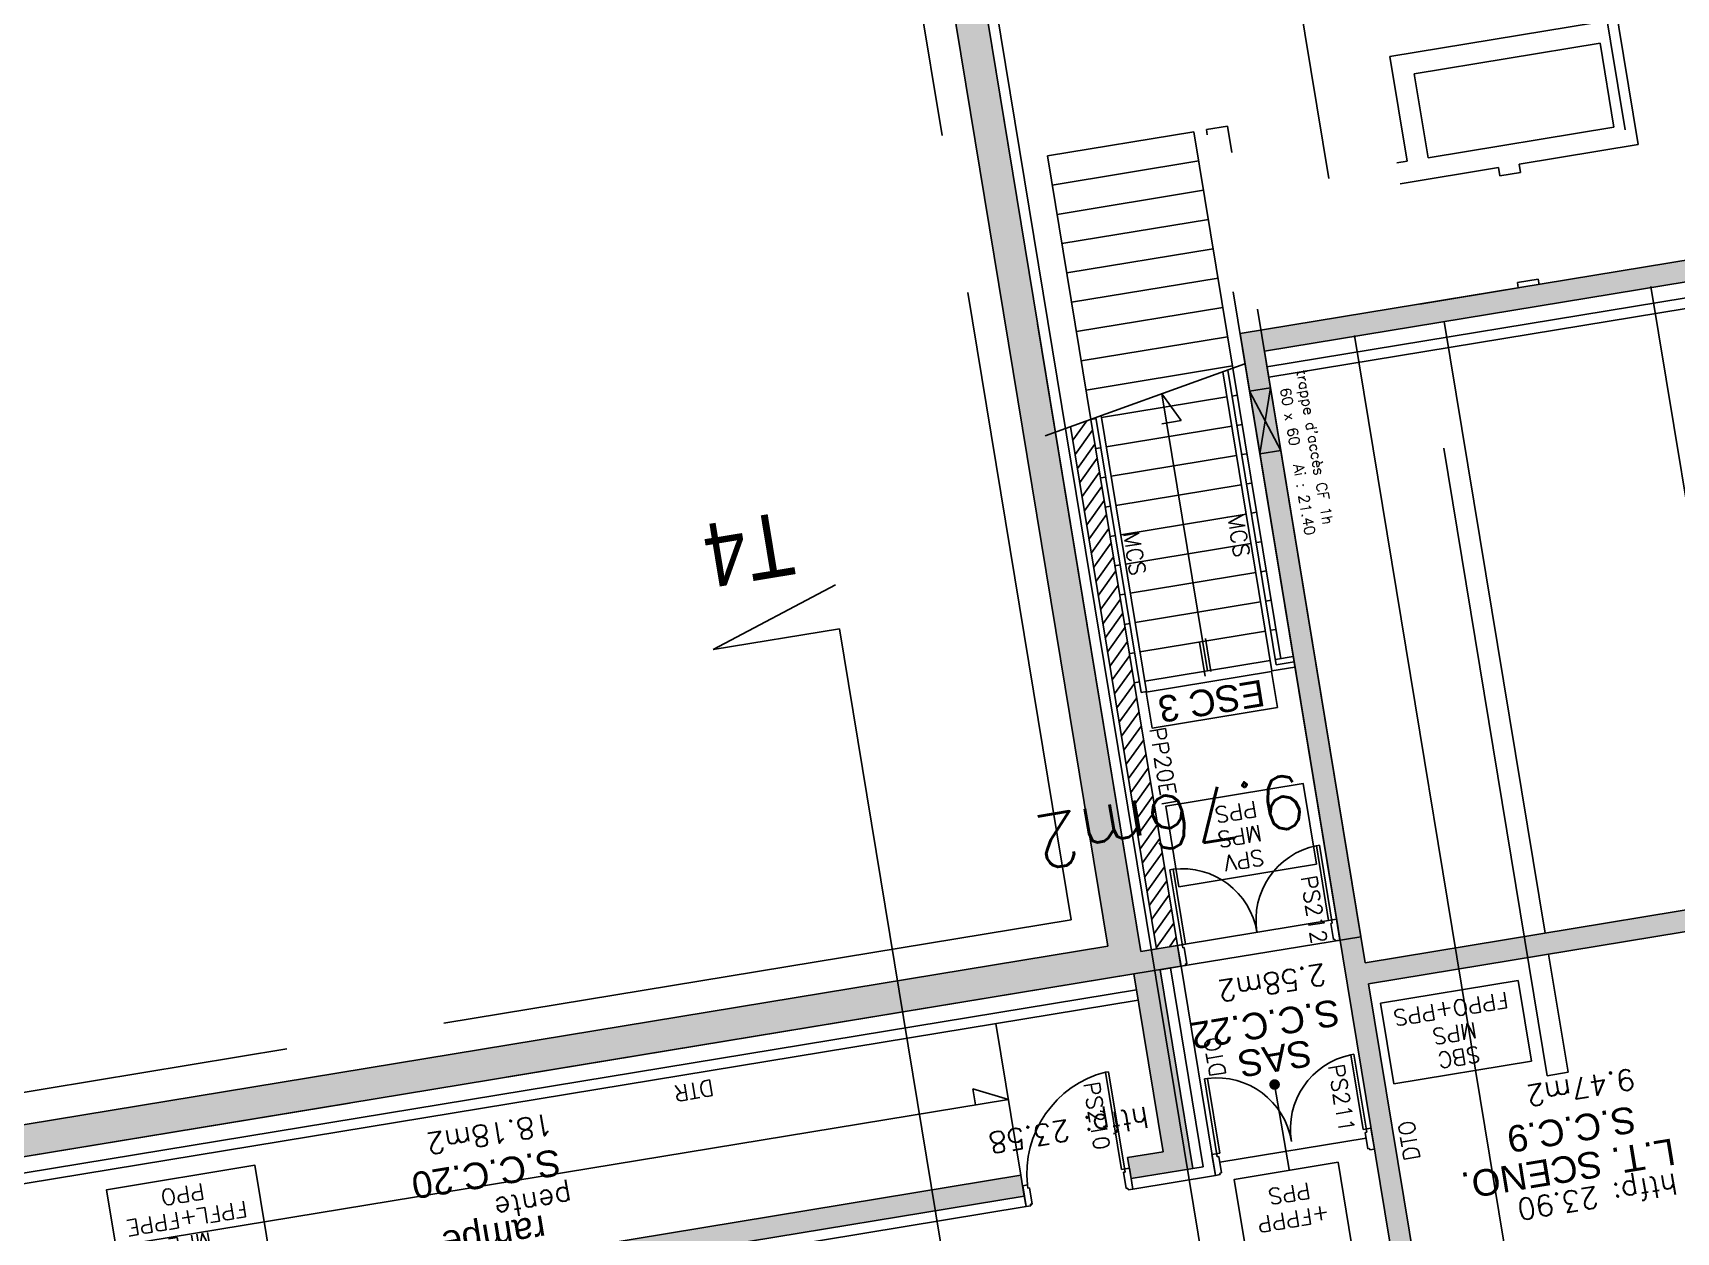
# Model space of a CAD drawing. Header units: millimetres. Extents: x 33242 to 33523, y 51624 to 51793.
# Drawn here: x 33265.4 to 33280.9, y 51660.03 to 51671.34 of the extents above; entities that cross this region are included whole.
import ezdxf
from ezdxf.enums import TextEntityAlignment as Align

# ---------------------------------------------------------------- set-up
doc = ezdxf.new("R2010")
doc.units = ezdxf.units.MM
doc.header["$LTSCALE"] = 0.5
for name, pattern in [('ACAD_ISO02W100', [15, 12, -3]), ('ACAD_ISO04W100', [30, 24, -3, 0, -3]), ('ACAD_ISO08W100', [36, 24, -3, 6, -3])]:
    doc.linetypes.add(name, pattern=pattern)
doc.layers.get('0').update_dxf_attribs({"linetype": 'CONTINUOUS'})
for name, color, linetype in [('00-TRAMES-BAT', 7, 'ACAD_ISO08W100'), ('01-TREMIE-ESCAL-ASC', 4, 'CONTINUOUS'), ('02-MURS-MACONNERIE', 241, 'CONTINUOUS'), ('02-MURS-PORTEUR', 1, 'CONTINUOUS'), ('04-CLOISONS', 2, 'CONTINUOUS'), ('05-MEN-INT', 4, 'CONTINUOUS'), ('05-MEN-INT-NUM', 62, 'CONTINUOUS'), ('10-ANN-HSP', 192, 'CONTINUOUS'), ('10-ANN-NOMPIECE', 3, 'CONTINUOUS'), ('10-ANN-NOMPIECE-CODE', 171, 'CONTINUOUS'), ('10-ANN-REPCOUPE', 1, 'CONTINUOUS'), ('10-ANN-SURF', 62, 'CONTINUOUS'), ('10-ANN-TEXTE', 3, 'CONTINUOUS'), ('14-HACH-MACONNERIE', 4, 'CONTINUOUS'), ('14-HACH-MURS', 253, 'CONTINUOUS')]:
    doc.layers.add(name, color=color, linetype=linetype)
doc.styles.add('ANN', font='romans.shx')
doc.styles.add('HSP', font='romans.shx')
doc.styles.add('NDP', font='ARIAL.TTF', dxfattribs={"height": 0.2})
doc.styles.add('REPCOUP', font='ARIAL.TTF', dxfattribs={"width": 0.85, "height": 0.6})
doc.styles.add('ROMANS', font='romans.shx', dxfattribs={"height": 0.2})
doc.styles.add('SURF', font='romans.shx', dxfattribs={"height": 0.5})

# ---------------------------------------------------------------- blocks, each defined once
blk = doc.blocks.new('7DP9')
for p, q in [((0.055, -0.03), (0.055, 0.93)), ((0.085, 0.93), (0.055, 0.93)), ((0.085, 0.93), (0.085, 0)), ((0, 0), (0, -0.1)), ((0.085, 0), (0, 0)), ((0.07, -0.1), (0, -0.1)), ((0.07, -0.03), (0.055, -0.03)), ((0.07, -0.03), (0.07, -0.1)), ((0.97, -0.03), (0.97, -0.1)), ((0.985, -0.03), (0.97, -0.03)), ((1.04, -0.1), (0.97, -0.1)), ((1.04, 0), (0.985, 0)), ((0.985, 0), (0.985, -0.03)), ((1.04, 0), (1.04, -0.1))]:
    blk.add_line(p, q)
for centre, radius, start, end in [((0.185, 0), 0.83, 0, 0), ((-0.005, -0.057), 0.992, 3.3237, 84.7979)]:
    blk.add_arc(centre, radius, start, end)
blk = doc.blocks.new('MVP9')
for p, q in [((0.075, 0.93), (0.045, 0.93)), ((0.045, -0.03), (0.045, 0.93)), ((0.075, 0.93), (0.075, 0)), ((0.075, 0), (0, 0)), ((0, 0), (0, -0.2)), ((0.975, 0), (0.975, -0.03)), ((1.02, 0), (0.975, 0)), ((0.06, -0.03), (0.045, -0.03)), ((0.06, -0.03), (0.06, -0.185)), ((0.975, -0.03), (0.96, -0.03)), ((0.96, -0.03), (0.96, -0.185)), ((1.02, 0), (1.02, -0.2)), ((0.045, -0.2), (0, -0.2)), ((0.06, -0.185), (0.045, -0.185)), ((0.045, -0.185), (0.045, -0.2)), ((0.975, -0.185), (0.96, -0.185)), ((0.975, -0.185), (0.975, -0.2)), ((1.02, -0.2), (0.975, -0.2))]:
    blk.add_line(p, q)
for centre, radius, start, end in [((0.175, 0), 0.83, 0, 0), ((-0.015, -0.057), 0.992, 3.3237, 84.7979)]:
    blk.add_arc(centre, radius, start, end)
blk = doc.blocks.new('MVP14')
for p, q in [((0.045, 0.715), (0.075, 0.715)), ((0.045, -0.03), (0.045, 0.715)), ((0.075, 0), (0.075, 0.715)), ((1.445, 0.715), (1.475, 0.715)), ((1.445, 0), (1.445, 0.715)), ((1.475, -0.03), (1.475, 0.715)), ((0, -0.2), (0, 0)), ((0, 0), (0.075, 0)), ((1.52, 0), (1.445, 0)), ((1.52, -0.2), (1.52, 0)), ((0.045, -0.03), (0.06, -0.03)), ((0.06, -0.185), (0.06, -0.03)), ((1.475, -0.03), (1.46, -0.03)), ((1.46, -0.185), (1.46, -0.03)), ((0, -0.2), (0.045, -0.2)), ((0.045, -0.2), (0.045, -0.185)), ((0.045, -0.185), (0.06, -0.185)), ((1.475, -0.185), (1.46, -0.185)), ((1.475, -0.2), (1.475, -0.185)), ((1.52, -0.2), (1.475, -0.2))]:
    blk.add_line(p, q)
for centre, start, end in [((0.045, 0.001), 359.9495, 87.5953), ((1.475, 0.001), 92.4047, 180.0505)]:
    blk.add_arc(centre, 0.715, start, end)
blk = doc.blocks.new('SMP2')
blk.add_lwpolyline([(-1.315, 0), (0, 0), (0, -0.77), (-1.315, -0.77)], close=True)
at = {"style": 'ROMANS'}
for tag, p in [('SOLS', (-0.646, -0.148)), ('PAROIS', (-0.643, -0.377)), ('FAUX-PLAFONDS', (-0.646, -0.61))]:
    blk.add_attdef(tag, text='', height=0.15, dxfattribs=at).set_placement(p, align=Align.MIDDLE)
blk = doc.blocks.new('SMP3')
blk.add_lwpolyline([(-1.367, 0), (0.052, 0), (0.052, -1.003), (-1.367, -1.003)], close=True)
at = {"style": 'ROMANS'}
for tag, p in [('SOLS', (-0.646, -0.148)), ('PAROIS', (-0.643, -0.377)), ('FAUX-PLAFONDS', (-0.651, -0.613)), ('FAUX-PLAFONDS', (-0.648, -0.842))]:
    blk.add_attdef(tag, text='', height=0.15, dxfattribs=at).set_placement(p, align=Align.MIDDLE)

msp = doc.modelspace()

# ---------------------------------------------------------------- hatches: boundary and pattern name
at = {"layer": '14-HACH-MACONNERIE'}
h = msp.add_hatch(dxfattribs=at)
h.set_pattern_fill('ANSI31', color=256, scale=0.03, style=0)
h.set_pattern_definition([(234.35057367, (57785.36794, 108093.83487), (0.07739998702, -0.05551400283), [])])
h.paths.add_polyline_path([(33275.996, 51662.703), (33276.193, 51662.735), (33275.376, 51667.698), (33275.185, 51667.63)])
at = {"layer": '14-HACH-MURS'}
h = msp.add_hatch(color=256, dxfattribs=at)
h.paths.add_polyline_path([(33382.291, 51659.11), (33296.201, 51644.935), (33296.157, 51645.201), (33295.96, 51645.168), (33296.033, 51644.727), (33296.526, 51644.808), (33297.168, 51640.91), (33264.705, 51635.565), (33264.632, 51636.009), (33264.435, 51635.976), (33264.508, 51635.532), (33259.525, 51634.712), (33255.505, 51659.126), (33263.211, 51660.395), (33263.283, 51659.961), (33263.48, 51659.993), (33263.408, 51660.427), (33275.782, 51662.465), (33276.058, 51660.787), (33275.722, 51660.732), (33275.755, 51660.535), (33276.337, 51660.631), (33276.028, 51662.505), (33276.226, 51662.538), (33276.193, 51662.735), (33275.848, 51662.678), (33273.422, 51677.41), (33270.857, 51676.988), (33269.095, 51687.684), (33272.055, 51688.171), (33271.068, 51694.17), (33373.734, 51711.076)], flags=16)
h.paths.add_polyline_path([(33382.98, 51658.616), (33370.597, 51656.577), (33370.478, 51656.681), (33297.068, 51644.593), (33297.71, 51640.695), (33259.278, 51634.367), (33255.161, 51659.373), (33275.535, 51662.728), (33273.272, 51676.473), (33273.223, 51676.769), (33270.362, 51676.298), (33268.406, 51688.178), (33271.366, 51688.666), (33270.378, 51694.665), (33374.229, 51711.765)])
msp.add_hatch(color=256, dxfattribs=at).paths.add_polyline_path([(33295.469, 51667.231), (33293.324, 51667.301), (33291.085, 51668.015), (33288.989, 51669.077), (33288.755, 51669.31), (33288.977, 51667.965), (33288.779, 51667.932), (33288.513, 51669.552), (33287.924, 51670.139), (33277.013, 51668.342), (33277.963, 51662.571), (33289.353, 51664.446), (33289.083, 51666.087), (33289.281, 51666.119), (33290.633, 51657.904), (33290.436, 51657.872), (33289.914, 51661.042), (33285.066, 51660.244), (33285.406, 51658.179), (33285.209, 51658.146), (33284.804, 51660.606), (33285.001, 51660.638), (33285.017, 51660.54), (33289.865, 51661.338), (33289.386, 51664.249), (33284.538, 51663.451), (33284.835, 51661.645), (33284.638, 51661.612), (33284.34, 51663.418), (33277.996, 51662.373), (33278.475, 51659.463), (33278.278, 51659.43), (33276.783, 51668.507), (33288.236, 51670.393), (33289.226, 51669.405), (33291.237, 51668.386), (33293.392, 51667.699), (33295.606, 51667.627), (33298.103, 51652.466), (33297.905, 51652.433), (33297.345, 51655.834), (33294.484, 51655.363), (33294.797, 51653.462), (33294.6, 51653.429), (33293.454, 51660.389), (33293.651, 51660.421), (33294.452, 51655.56), (33297.313, 51656.031), (33296.314, 51662.096), (33293.453, 51661.625), (33293.485, 51661.427), (33293.288, 51661.395), (33293.256, 51661.592), (33292.844, 51661.525), (33292.796, 51661.821), (33296.266, 51662.392), (33295.786, 51665.303), (33292.316, 51664.731), (33292.284, 51664.929), (33295.754, 51665.5)])
h = msp.add_hatch(color=256, dxfattribs=at)
h.paths.add_polyline_path([(33284.009, 51640.628), (33283.811, 51640.596), (33283.797, 51640.685), (33266.967, 51637.913), (33265.224, 51642.875), (33265.164, 51643.239), (33265.08, 51643.209), (33265.014, 51643.398), (33265.131, 51643.439), (33264.82, 51645.328), (33263.834, 51645.165), (33263.785, 51645.461), (33264.772, 51645.624), (33263.884, 51651.015), (33262.897, 51650.853), (33262.848, 51651.149), (33263.835, 51651.311), (33263.524, 51653.2), (33256.468, 51653.28), (33256.435, 51653.48), (33263.491, 51653.4), (33263.431, 51653.764), (33263.487, 51658.718), (33263.448, 51658.954), (33263.646, 51658.987), (33263.685, 51658.75), (33274.716, 51660.566), (33274.748, 51660.369), (33271.687, 51659.865), (33271.632, 51655.096), (33273.42, 51644.242), (33275.101, 51639.456), (33281.396, 51640.492), (33281.365, 51640.68), (33281.563, 51640.712), (33281.594, 51640.525), (33283.764, 51640.882), (33283.733, 51641.07), (33283.931, 51641.102)])
h.paths.add_polyline_path([(33274.9, 51639.423), (33267.1, 51638.138), (33265.419, 51642.925), (33263.631, 51653.779), (33263.685, 51658.547), (33271.486, 51659.832), (33271.432, 51655.081), (33273.225, 51644.193)], flags=16)

# ---------------------------------------------------------------- linework, layer by layer
at = {"layer": '00-TRAMES-BAT'}
for p, q in [((33285.534, 51639.349), (33276.265, 51695.634)), ((33282.738, 51638.889), (33273.47, 51695.174)), ((33279.357, 51641.981), (33270.674, 51694.713)), ((33276.591, 51660.688), (33277.972, 51660.915))]:
    msp.add_line(p, q, dxfattribs=at)
at = {"layer": '01-TREMIE-ESCAL-ASC', "linetype": 'ACAD_ISO02W100'}
for p, q in [((33274.966, 51670.185), (33276.348, 51670.412)), ((33276.715, 51668.181), (33276.348, 51670.412)), ((33275.376, 51667.698), (33274.966, 51670.185)), ((33275.012, 51669.909), (33276.393, 51670.136)), ((33275.057, 51669.632), (33276.439, 51669.86)), ((33275.103, 51669.356), (33276.484, 51669.584)), ((33275.148, 51669.08), (33276.53, 51669.307)), ((33275.194, 51668.804), (33276.575, 51669.031)), ((33275.239, 51668.527), (33276.621, 51668.755)), ((33275.285, 51668.251), (33276.666, 51668.478)), ((33275.33, 51667.975), (33276.712, 51668.202))]:
    msp.add_line(p, q, dxfattribs=at)
at = {"layer": '01-TREMIE-ESCAL-ASC', "linetype": 'ACAD_ISO04W100'}
for p, q in [((33276.829, 51668.221), (33274.945, 51667.543)), ((33276.476, 51665.326), (33276.046, 51667.94)), ((33276.402, 51665.592), (33276.454, 51665.276)), ((33276.457, 51665.629), (33276.507, 51665.32))]:
    msp.add_line(p, q, dxfattribs=at)
at = {"layer": '01-TREMIE-ESCAL-ASC'}
for p, q in [((33276.62, 51668.146), (33277.084, 51665.324)), ((33276.667, 51668.163), (33277.125, 51665.382)), ((33277.167, 51665.439), (33276.715, 51668.181)), ((33276.046, 51667.94), (33276.227, 51667.686)), ((33276.708, 51667.918), (33276.757, 51667.926)), ((33275.475, 51667.715), (33276.659, 51667.91)), ((33275.376, 51667.698), (33275.425, 51667.707)), ((33275.424, 51667.716), (33275.851, 51665.121)), ((33275.9, 51665.129), (33275.472, 51667.733)), ((33275.52, 51667.438), (33276.704, 51667.633)), ((33276.227, 51667.686), (33276.046, 51667.656)), ((33276.753, 51667.641), (33276.803, 51667.65)), ((33275.421, 51667.422), (33275.471, 51667.43)), ((33275.566, 51667.162), (33276.75, 51667.357)), ((33276.799, 51667.365), (33276.848, 51667.373)), ((33275.467, 51667.146), (33275.516, 51667.154)), ((33275.611, 51666.886), (33276.795, 51667.081)), ((33276.844, 51667.089), (33276.894, 51667.097)), ((33275.512, 51666.87), (33275.562, 51666.878)), ((33275.657, 51666.61), (33276.841, 51666.805)), ((33276.89, 51666.813), (33276.939, 51666.821)), ((33275.558, 51666.593), (33275.607, 51666.601)), ((33275.702, 51666.333), (33276.886, 51666.528)), ((33276.935, 51666.536), (33276.985, 51666.544)), ((33275.603, 51666.317), (33275.653, 51666.325)), ((33275.747, 51666.057), (33276.932, 51666.252)), ((33276.981, 51666.26), (33277.03, 51666.268)), ((33275.649, 51666.041), (33275.698, 51666.049)), ((33275.793, 51665.781), (33276.977, 51665.976)), ((33277.026, 51665.984), (33277.076, 51665.992)), ((33275.694, 51665.764), (33275.744, 51665.773)), ((33275.838, 51665.504), (33277.023, 51665.699)), ((33277.072, 51665.708), (33277.121, 51665.716)), ((33275.74, 51665.488), (33275.789, 51665.496)), ((33277.117, 51665.431), (33277.285, 51665.459)), ((33275.884, 51665.228), (33277.068, 51665.423)), ((33277.084, 51665.324), (33277.301, 51665.36)), ((33277.125, 51665.382), (33277.293, 51665.41)), ((33275.785, 51665.212), (33275.835, 51665.22)), ((33275.851, 51665.121), (33275.9, 51665.129))]:
    msp.add_line(p, q, dxfattribs=at)
at = {"layer": '02-MURS-MACONNERIE'}
for p, q in [((33275.996, 51662.703), (33275.185, 51667.63)), ((33276.193, 51662.735), (33275.376, 51667.698))]:
    msp.add_line(p, q, dxfattribs=at)
at = {"layer": '02-MURS-PORTEUR'}
for p, q in [((33275.848, 51662.678), (33273.422, 51677.41)), ((33275.535, 51662.728), (33273.272, 51676.473)), ((33287.924, 51670.139), (33277.013, 51668.342)), ((33278.278, 51659.43), (33276.783, 51668.507)), ((33277.963, 51662.571), (33277.013, 51668.342)), ((33289.353, 51664.446), (33277.963, 51662.571)), ((33284.34, 51663.418), (33277.996, 51662.373)), ((33275.535, 51662.728), (33255.161, 51659.373)), ((33276.193, 51662.735), (33275.848, 51662.678)), ((33276.226, 51662.538), (33276.193, 51662.735)), ((33276.226, 51662.538), (33276.028, 51662.505)), ((33276.337, 51660.631), (33276.028, 51662.505)), ((33275.782, 51662.465), (33263.408, 51660.427)), ((33276.058, 51660.787), (33275.782, 51662.465)), ((33278.475, 51659.463), (33277.996, 51662.373)), ((33276.058, 51660.787), (33275.722, 51660.732)), ((33275.722, 51660.732), (33275.755, 51660.535)), ((33276.337, 51660.631), (33275.755, 51660.535)), ((33274.716, 51660.566), (33263.685, 51658.75)), ((33274.716, 51660.566), (33274.748, 51660.369)), ((33274.748, 51660.369), (33271.687, 51659.865))]:
    msp.add_line(p, q, dxfattribs=at)
at = {"layer": '02-MURS-PORTEUR', "color": 8, "linetype": 'ACAD_ISO02W100'}
for p, q in [((33275.191, 51662.976), (33272.927, 51676.72)), ((33279.76, 51675.028), (33280.54, 51670.291)), ((33275.848, 51662.678), (33274.004, 51673.878)), ((33278.197, 51671.122), (33280.147, 51671.443)), ((33278.427, 51670.957), (33280.18, 51671.246)), ((33280.18, 51671.246), (33280.31, 51670.456)), ((33278.36, 51670.135), (33278.197, 51671.122)), ((33278.557, 51670.167), (33278.427, 51670.957)), ((33276.664, 51670.464), (33276.466, 51670.432)), ((33277.693, 51662.982), (33276.466, 51670.432)), ((33277.923, 51662.817), (33276.664, 51670.464)), ((33280.31, 51670.456), (33278.557, 51670.167)), ((33280.54, 51670.291), (33279.417, 51670.106)), ((33278.36, 51670.135), (33278.261, 51670.118)), ((33279.417, 51670.106), (33279.43, 51670.027)), ((33279.22, 51670.074), (33278.294, 51669.921)), ((33279.22, 51670.074), (33279.233, 51669.995)), ((33279.233, 51669.995), (33279.43, 51670.027)), ((33279.399, 51668.988), (33279.596, 51669.021)), ((33279.596, 51669.021), (33279.604, 51668.971)), ((33279.407, 51668.939), (33278.48, 51668.786)), ((33279.399, 51668.988), (33279.407, 51668.939)), ((33279.679, 51661.505), (33278.48, 51668.786)), ((33279.661, 51662.85), (33278.71, 51668.622)), ((33276.873, 51667.964), (33277.07, 51667.997)), ((33277.167, 51667.405), (33276.873, 51667.964)), ((33277.07, 51667.997), (33276.97, 51667.372)), ((33276.97, 51667.372), (33277.167, 51667.405)), ((33275.191, 51662.976), (33254.816, 51659.621)), ((33277.693, 51662.982), (33275.848, 51662.678)), ((33277.923, 51662.817), (33275.782, 51662.465)), ((33279.877, 51661.538), (33279.693, 51662.653)), ((33275.782, 51662.465), (33255.505, 51659.126)), ((33279.877, 51661.538), (33279.679, 51661.505))]:
    msp.add_line(p, q, dxfattribs=at)
at = {"layer": '02-MURS-PORTEUR', "color": 4}
msp.add_line((33274.48, 51661.997), (33274.716, 51660.566), dxfattribs=at)
at = {"layer": '02-MURS-PORTEUR', "color": 4, "linetype": 'ACAD_ISO04W100'}
for p, q in [((33274.598, 51661.282), (33264.731, 51659.657)), ((33274.263, 51661.38), (33274.288, 51661.231)), ((33274.598, 51661.282), (33274.263, 51661.38))]:
    msp.add_line(p, q, dxfattribs=at)
at = {"layer": '02-MURS-PORTEUR'}
msp.add_lwpolyline([(33295.606, 51667.627), (33294.499, 51667.663), (33293.392, 51667.699), (33292.315, 51668.043), (33291.237, 51668.386), (33290.232, 51668.896), (33289.226, 51669.405), (33288.731, 51669.899), (33288.236, 51670.393), (33276.783, 51668.507)], dxfattribs=at)
at = {"layer": '04-CLOISONS'}
for p, q in [((33287.872, 51669.978), (33277.037, 51668.194)), ((33287.838, 51669.871), (33277.054, 51668.095)), ((33276.436, 51660.647), (33276.127, 51662.522)), ((33276.551, 51660.565), (33276.226, 51662.538)), ((33275.806, 51662.317), (33263.431, 51660.279)), ((33275.822, 51662.218), (33263.447, 51660.18)), ((33276.337, 51660.631), (33276.436, 51660.647)), ((33275.755, 51660.535), (33275.771, 51660.436)), ((33275.771, 51660.436), (33276.551, 51660.565)), ((33274.748, 51660.369), (33274.765, 51660.27)), ((33271.685, 51659.763), (33274.765, 51660.27))]:
    msp.add_line(p, q, dxfattribs=at)
at = {"layer": '10-ANN-NOMPIECE'}
for p, q in [((33277.08, 51665.318), (33275.898, 51665.124)), ((33277.135, 51664.98), (33277.08, 51665.318)), ((33275.898, 51665.124), (33275.954, 51664.785)), ((33275.954, 51664.785), (33277.135, 51664.98))]:
    msp.add_line(p, q, dxfattribs=at)
at = {"layer": '10-ANN-REPCOUPE'}
for p, q in [((33271.814, 51665.527), (33272.968, 51666.136)), ((33273.004, 51665.723), (33271.814, 51665.527)), ((33273.004, 51665.723), (33274.192, 51658.507))]:
    msp.add_line(p, q, dxfattribs=at)
at = {"layer": '10-ANN-TEXTE'}
msp.add_line((33277.246, 51660.621), (33277.109, 51661.422), dxfattribs=at)
at = {"layer": '10-ANN-TEXTE', "const_width": 0.05}
msp.add_lwpolyline([(33277.084, 51661.422, 1), (33277.134, 51661.422, 1)], format="xyb", close=True, dxfattribs=at)
at = {"layer": '10-ANN-TEXTE'}
msp.add_lwpolyline([(33277.939, 51659.285), (33276.96, 51659.124), (33276.729, 51660.527), (33277.708, 51660.688)], close=True, dxfattribs=at)

# ---------------------------------------------------------------- block references
at = {"layer": '05-MEN-INT'}
for name, p, rotation in [('MVP14', (33276.193, 51662.735), 9.350573666979313), ('7DP9', (33281.294, 51662.714), 279.3505736708169), ('MVP14', (33276.518, 51660.762), 9.350573666979313)]:
    msp.add_blockref(name, p, dxfattribs=dict(at, rotation=rotation))
at = {"layer": '05-MEN-INT', "xscale": -1, "rotation": 9.3505736661566}
msp.add_blockref('MVP9', (33275.739, 51660.633), dxfattribs=at)
at = {"layer": '10-ANN-TEXTE'}
ref = msp.add_blockref('SMP2', (33276.207, 51663.288), dxfattribs=dict(at, rotation=189.350573668281))
ref.add_attrib('SOLS', 'SPV', dxfattribs={"layer": '0', "height": 0.15, "rotation": 189.3506, "style": 'ANN'}).set_placement((33276.82, 51663.538), align=Align.MIDDLE)
ref.add_attrib('PAROIS', 'MPS', dxfattribs={"layer": '0', "height": 0.15, "rotation": 189.3506, "style": 'ANN'}).set_placement((33276.78, 51663.764), align=Align.MIDDLE)
ref.add_attrib('FAUX-PLAFONDS', 'PPS', dxfattribs={"layer": '0', "height": 0.15, "rotation": 189.3506, "style": 'ANN'}).set_placement((33276.745, 51663.994), align=Align.MIDDLE)
ref = msp.add_blockref('SMP2', (33278.234, 51661.429), dxfattribs=dict(at, rotation=189.350573668281))
ref.add_attrib('SOLS', 'SBC', dxfattribs={"layer": '0', "height": 0.15, "rotation": 189.3506, "style": 'ANN'}).set_placement((33278.847, 51661.679), align=Align.MIDDLE)
ref.add_attrib('PAROIS', 'MPS', dxfattribs={"layer": '0', "height": 0.15, "rotation": 189.3506, "style": 'ANN'}).set_placement((33278.807, 51661.905), align=Align.MIDDLE)
ref.add_attrib('FAUX-PLAFONDS', 'FPPO+PPS', dxfattribs={"layer": '0', "height": 0.15, "rotation": 189.3506, "style": 'ANN'}).set_placement((33278.772, 51662.135), align=Align.MIDDLE)
ref = msp.add_blockref('SMP3', (33266.305, 51659.448), dxfattribs=dict(at, rotation=189.350573668281))
ref.add_attrib('SOLS', 'SRE', dxfattribs={"layer": '0', "height": 0.15, "rotation": 189.3506, "style": 'ANN'}).set_placement((33266.918, 51659.698), align=Align.MIDDLE)
ref.add_attrib('PAROIS', 'MPE', dxfattribs={"layer": '0', "height": 0.15, "rotation": 189.3506, "style": 'ANN'}).set_placement((33266.878, 51659.924), align=Align.MIDDLE)
ref.add_attrib('FAUX-PLAFONDS', 'FPFL+FPPE', dxfattribs={"layer": '0', "height": 0.15, "rotation": 189.3506, "style": 'ANN'}).set_placement((33266.848, 51660.158), align=Align.MIDDLE)
ref.add_attrib('FAUX-PLAFONDS', 'PPO', dxfattribs={"layer": '0', "height": 0.15, "rotation": 189.3506, "style": 'ANN'}).set_placement((33266.808, 51660.384), align=Align.MIDDLE)

# ---------------------------------------------------------------- texts
at = {"layer": '05-MEN-INT-NUM', "style": 'ANN'}
for s, p in [('PS212', (33277.407, 51663.061)), ('PS211', (33277.667, 51661.282)), ('PS210', (33275.357, 51661.116))]:
    msp.add_text(s, height=0.15, rotation=279.3506, dxfattribs=at).set_placement(p, align=Align.CENTER)
at = {"layer": '10-ANN-HSP', "style": 'HSP'}
for s, p in [('htfp: 23.58', (33275.904, 51661.214)), ('pente', (33270.466, 51660.464)), ('htfp: 23.90', (33280.891, 51660.584))]:
    msp.add_text(s, height=0.2, rotation=189.3506, dxfattribs=at).set_placement(p)
at = {"layer": '10-ANN-NOMPIECE', "style": 'NDP'}
for s, p in [('ESC 3', (33276.991, 51665.244)), ('SAS', (33277.437, 51661.847)), ('L.T. SCENO.', (33280.864, 51660.916)), ('rampe', (33270.212, 51660.191))]:
    msp.add_text(s, height=0.25, rotation=189.3506, dxfattribs=at).set_placement(p)
at = {"layer": '10-ANN-NOMPIECE-CODE', "style": 'NDP'}
for s, p in [('S.C.C.22', (33277.699, 51662.23)), ('S.C.C.9', (33280.493, 51661.221)), ('S.C.C.20', (33270.351, 51660.816))]:
    msp.add_text(s, height=0.25, rotation=189.3506, dxfattribs=at).set_placement(p)
at = {"layer": '10-ANN-REPCOUPE', "style": 'REPCOUP', "width": 0.85}
msp.add_text('T4', height=0.6, rotation=189.3506, dxfattribs=at).set_placement((33272.509, 51666.833))
at = {"layer": '10-ANN-SURF', "style": 'SURF'}
for s, height, p in [('9.76m2', 0.5, (33277.35, 51664.359)), ('2.58m2', 0.2, (33277.576, 51662.563)), ('9.47m2', 0.2, (33280.487, 51661.574)), ('18.18m2', 0.2, (33270.281, 51661.15))]:
    msp.add_text(s, height=height, rotation=189.3506, dxfattribs=at).set_placement(p)
at = {"layer": '10-ANN-TEXTE', "linetype": 'ACAD_ISO02W100', "style": 'ANN'}
for s, p in [("trappe d'accès CF 1h", (33277.44, 51667.426)), ('60 x 60', (33277.206, 51667.715)), ('Ai : 21.40', (33277.34, 51666.932))]:
    msp.add_text(s, height=0.1, rotation=279.7106, dxfattribs=at).set_placement(p, align=Align.CENTER)
at = {"layer": '10-ANN-TEXTE', "style": 'ANN'}
for s, rotation, p in [('MCS', 279.3506, (33276.695, 51666.593)), ('MCS', 279.3506, (33275.714, 51666.421)), ('PP20E1', 279.3506, (33275.991, 51664.398)), ('DTO', 99.3506, (33276.619, 51661.695)), ('DTR', 189.3506, (33271.619, 51661.439)), ('DTO', 99.3506, (33278.451, 51660.905)), ('PPS', 189.3506, (33277.236, 51660.467)), ('+FPPP', 189.3506, (33277.275, 51660.228))]:
    msp.add_text(s, height=0.15, rotation=rotation, dxfattribs=at).set_placement(p, align=Align.CENTER)

doc.saveas('drawing.dxf')
